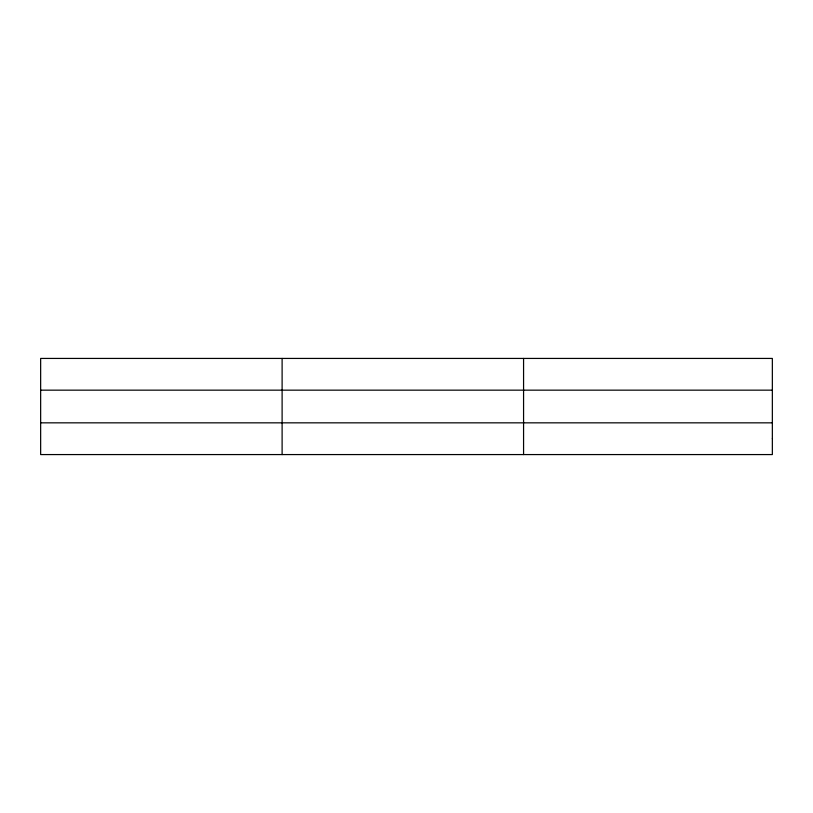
<?xml version="1.0" encoding="UTF-8"?>
<svg xmlns="http://www.w3.org/2000/svg" width="813" height="813" viewBox="0 0 813 813"><rect width="100%" height="100%" fill="white"/><g stroke="black" fill="none" stroke-linecap="round" stroke-linejoin="round"><path stroke-width="1.22" d="M282.111 454.569L282.111 358.431M523.572 454.569L523.572 358.431M40.65 390.159L772.35 390.159M40.65 422.841L772.35 422.841M772.35 438.705L772.35 454.569L40.65 454.569L40.65 358.431L772.35 358.431L772.35 438.705"/></g></svg>
